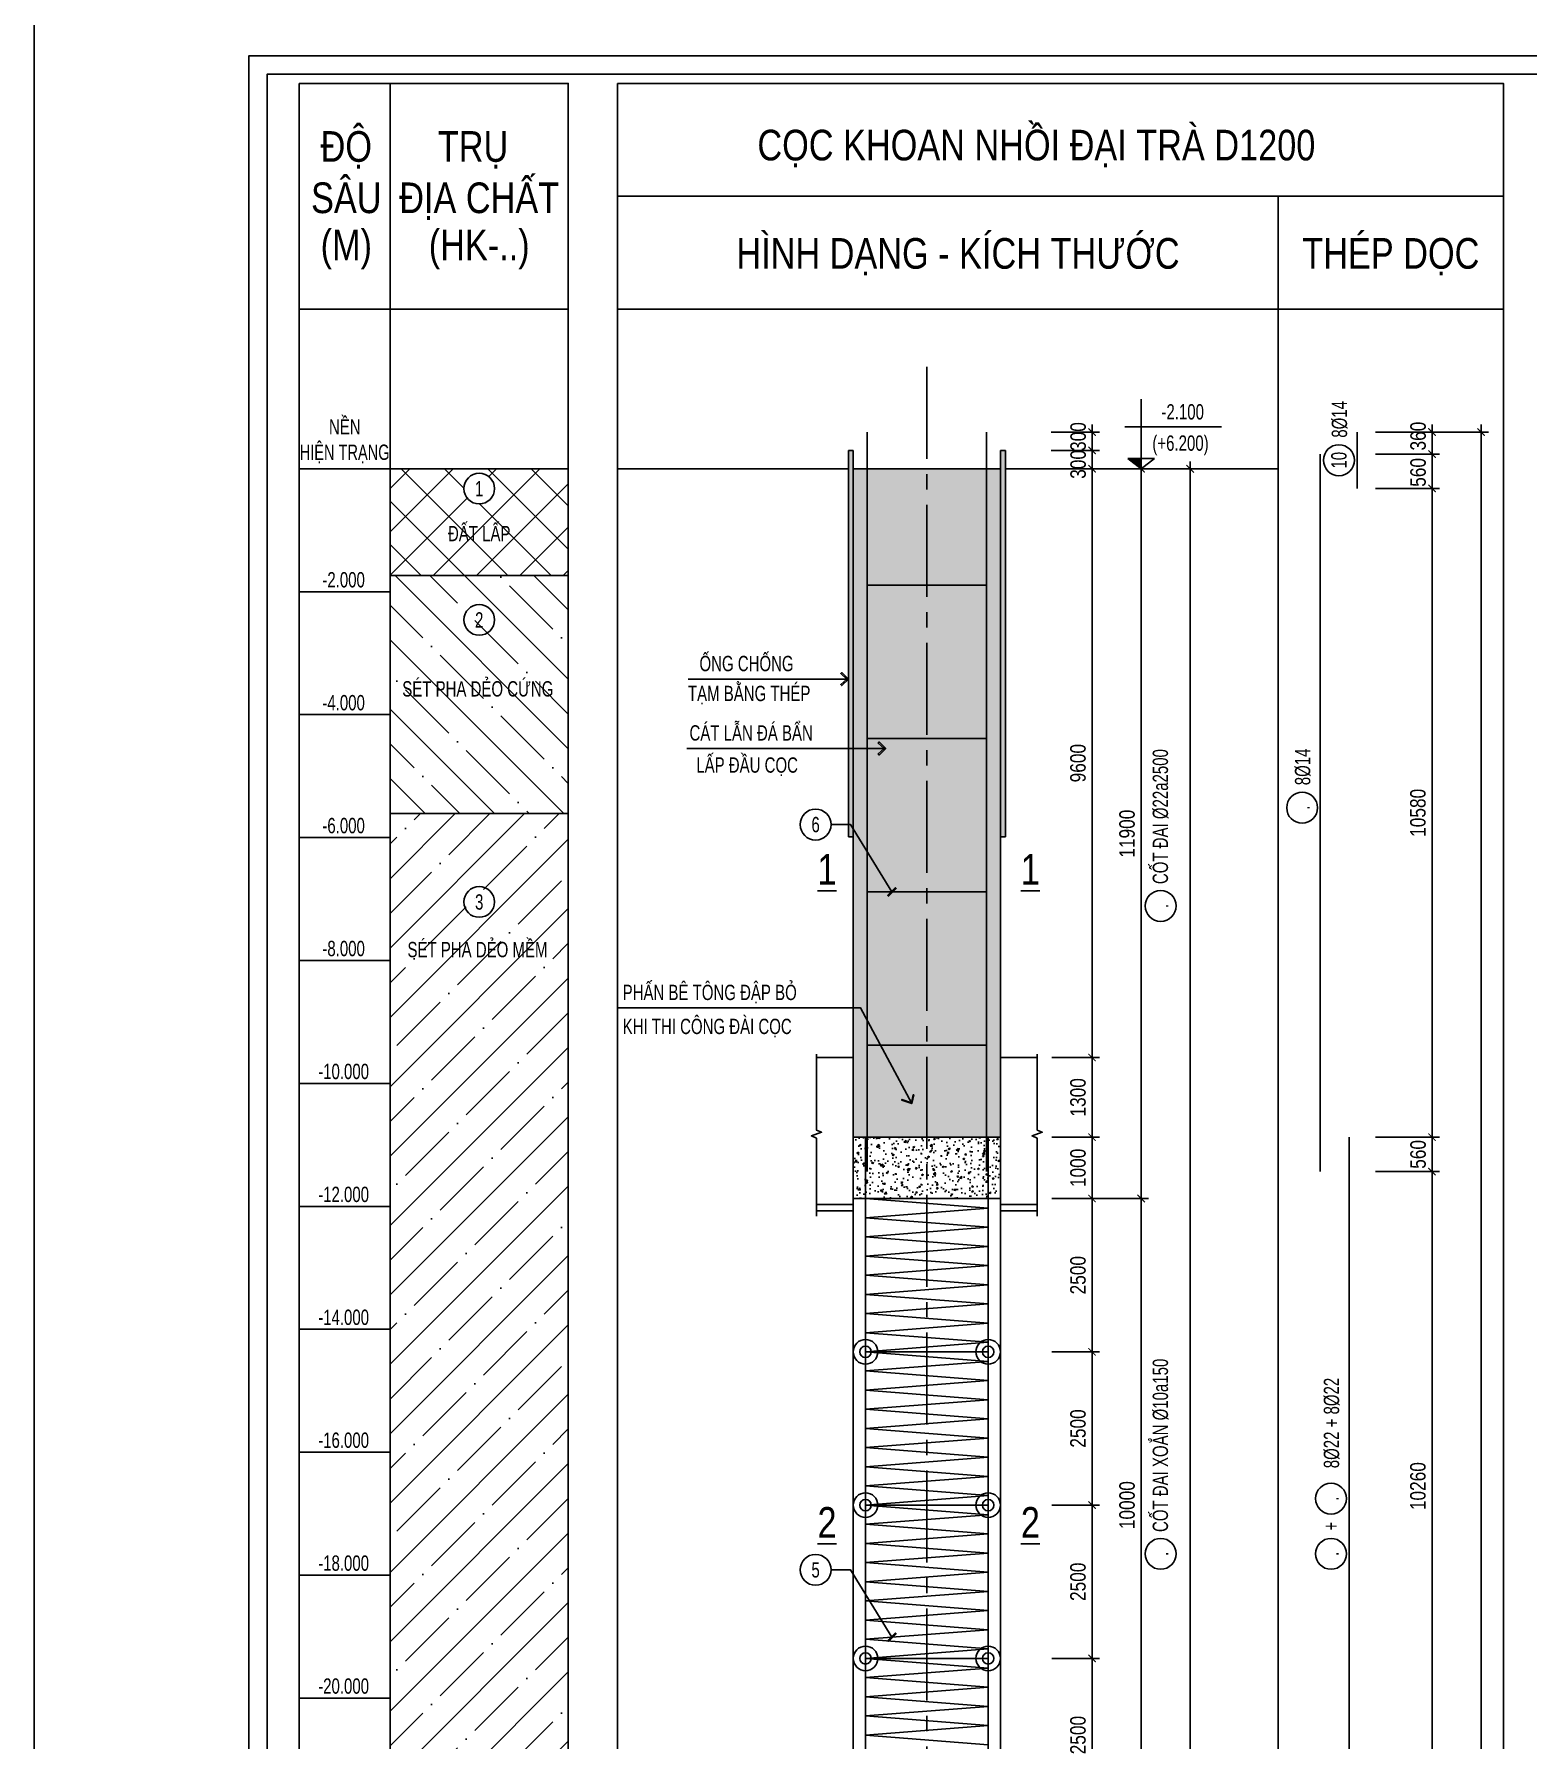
# Model space of a CAD drawing. Extents: x 171424 to 249266, y 74893 to 149166.
# Drawn here: x 216448 to 222537, y 110602 to 117556 of the extents above; entities that cross this region are included whole.
import ezdxf
from ezdxf.enums import TextEntityAlignment as Align

# ---------------------------------------------------------------- set-up
doc = ezdxf.new("R2010")
doc.units = 0
doc.header["$LTSCALE"] = 500
doc.header["$MEASUREMENT"] = 0
doc.header["$PDMODE"] = 3
doc.linetypes.add('CENTER2', pattern=[1.125, 0.75, -0.125, 0.125, -0.125])
doc.layers.get('0').update_dxf_attribs({"linetype": 'CONTINUOUS'})
doc.layers.get('DEFPOINTS').update_dxf_attribs({"linetype": 'CONTINUOUS'})
for name, color, linetype in [('01.CDC.AXIS', 160, 'CENTER2'), ('02.CDC.DIM', 1, 'CONTINUOUS'), ('03.CDC.BORDER', 3, 'CONTINUOUS'), ('05.CDC.STEEL', 4, 'CONTINUOUS'), ('06.CDC.TEXT', 2, 'CONTINUOUS'), ('10.CDC.HATCH', 9, 'CONTINUOUS'), ('11.CDC.NOTE', 8, 'CONTINUOUS'), ('CDC-KHUNGTEN', 7, 'CONTINUOUS'), ('CDC.10.HATCH', 9, 'CONTINUOUS')]:
    doc.layers.add(name, color=color, linetype=linetype)
doc.styles.add('ARIAL', font='arial.ttf', dxfattribs={"width": 0.8})
doc.dimstyles.new('DIM100-25', dxfattribs={"dimtxt": 63, "dimasz": 30, "dimexe": 30, "dimexo": 0, "dimgap": 25, "dimtad": 1, "dimdec": 0, "dimlfac": 4, "dimzin": 0, "dimdsep": 46, "dimtxsty": 'ARIAL', "dimblk": 'ARCHTICK', "dimblk1": 'ARCHTICK', "dimblk2": 'D', "dimcen": 0, "dimdle": 30, "dimclrd": 1, "dimclre": 1, "dimclrt": 2, "dimadec": 0, "dimazin": 0, "dimtfac": 1, "dimtdec": 0, "dimtix": 1, "dimtofl": 0, "dimtmove": 2, "dimatfit": 3, "dimldrblk": 'ARCHTICK', "dimfxl": 1, "dimtolj": 1, "dimtzin": 0, "dimarcsym": 0})

# ---------------------------------------------------------------- blocks, each defined once
blk = doc.blocks.new('_ArchTick')
at = {"color": 0, "linetype": 'ByBlock', "const_width": 0.15}
blk.add_lwpolyline([(-0.5, -0.5), (0.5, 0.5)], dxfattribs=at)
blk = doc.blocks.new('*D620')
at = {"layer": '02.CDC.DIM', "color": 1, "lineweight": -2, "transparency": 16777216}
for p, q in [((221160.7, 115814.2), (221160.7, 104304.2)), ((220593.6, 115784.2), (221190.7, 115784.2)), ((220593.6, 104334.2), (221190.7, 104334.2))]:
    blk.add_line(p, q, dxfattribs=at)
at = {"layer": 'DEFPOINTS', "color": 0, "transparency": 16777216}
for p in [(220593.6, 115784.2), (220593.6, 104334.2), (221160.7, 104334.2)]:
    blk.add_point(p, dxfattribs=at)
at = {"layer": '02.CDC.DIM', "color": 1, "lineweight": -2, "transparency": 16777216, "xscale": 30, "yscale": 30, "zscale": 30}
for p, rotation in [((221160.7, 115784.2), 90), ((221160.7, 104334.2), 270)]:
    blk.add_blockref('_ArchTick', p, dxfattribs=dict(at, rotation=rotation))
at = {"layer": '02.CDC.DIM', "color": 2, "transparency": 16777216, "insert": (221103.6, 110059.2), "char_height": 63, "attachment_point": 5, "rotation": 90, "style": 'ARIAL'}
blk.add_mtext('\\A1;45800', dxfattribs=at)
blk = doc.blocks.new('D')
at = {"layer": '02.CDC.DIM'}
for p, q in [((-50, -50), (50, 50)), ((-86.75, 0), (86.75, 0))]:
    blk.add_line(p, q, dxfattribs=at)
blk = doc.blocks.new('*D621')
at = {"layer": '02.CDC.DIM', "color": 1, "lineweight": -2, "transparency": 16777216}
for p, q in [((220596.1, 112809.2), (220990.7, 112809.2)), ((220960.7, 112839.2), (220960.7, 110279.2)), ((220596.1, 110309.2), (220990.7, 110309.2))]:
    blk.add_line(p, q, dxfattribs=at)
at = {"layer": 'DEFPOINTS', "color": 0, "transparency": 16777216}
for p in [(220596.1, 112809.2), (220596.1, 110309.2), (220960.7, 110309.2)]:
    blk.add_point(p, dxfattribs=at)
at = {"layer": '02.CDC.DIM', "color": 1, "lineweight": -2, "transparency": 16777216, "xscale": 30, "yscale": 30, "zscale": 30}
for p, rotation in [((220960.7, 112809.2), 90), ((220960.7, 110309.2), 270)]:
    blk.add_blockref('_ArchTick', p, dxfattribs=dict(at, rotation=rotation))
at = {"layer": '02.CDC.DIM', "color": 2, "transparency": 16777216, "insert": (220903.6, 111559.2), "char_height": 63, "attachment_point": 5, "rotation": 90, "style": 'ARIAL'}
blk.add_mtext('\\A1;10000', dxfattribs=at)
blk = doc.blocks.new('*D622')
at = {"layer": '02.CDC.DIM', "color": 1, "lineweight": -2, "transparency": 16777216}
for p, q in [((220760.7, 115814.2), (220760.7, 113354.2)), ((220596.1, 115784.2), (220790.7, 115784.2)), ((220596.1, 113384.2), (220790.7, 113384.2))]:
    blk.add_line(p, q, dxfattribs=at)
at = {"layer": 'DEFPOINTS', "color": 0, "transparency": 16777216}
for p in [(220596.1, 115784.2), (220596.1, 113384.2), (220760.7, 113384.2)]:
    blk.add_point(p, dxfattribs=at)
at = {"layer": '02.CDC.DIM', "color": 1, "lineweight": -2, "transparency": 16777216, "xscale": 30, "yscale": 30, "zscale": 30}
for p, rotation in [((220760.7, 115784.2), 90), ((220760.7, 113384.2), 270)]:
    blk.add_blockref('_ArchTick', p, dxfattribs=dict(at, rotation=rotation))
at = {"layer": '02.CDC.DIM', "color": 2, "transparency": 16777216, "insert": (220703.6, 114584.2), "char_height": 63, "attachment_point": 5, "rotation": 90, "style": 'ARIAL'}
blk.add_mtext('\\A1;9600', dxfattribs=at)
blk = doc.blocks.new('*D623')
at = {"layer": '02.CDC.DIM', "color": 1, "lineweight": -2, "transparency": 16777216}
for p, q in [((220760.7, 113089.2), (220760.7, 112779.2)), ((220596.1, 113059.2), (220790.7, 113059.2)), ((220596.1, 112809.2), (220790.7, 112809.2))]:
    blk.add_line(p, q, dxfattribs=at)
at = {"layer": 'DEFPOINTS', "color": 0, "transparency": 16777216}
for p in [(220596.1, 113059.2), (220596.1, 112809.2), (220760.7, 112809.2)]:
    blk.add_point(p, dxfattribs=at)
at = {"layer": '02.CDC.DIM', "color": 1, "lineweight": -2, "transparency": 16777216, "xscale": 30, "yscale": 30, "zscale": 30}
for p, rotation in [((220760.7, 113059.2), 90), ((220760.7, 112809.2), 270)]:
    blk.add_blockref('_ArchTick', p, dxfattribs=dict(at, rotation=rotation))
at = {"layer": '02.CDC.DIM', "color": 2, "transparency": 16777216, "insert": (220703.6, 112934.2), "char_height": 63, "attachment_point": 5, "rotation": 90, "style": 'ARIAL'}
blk.add_mtext('\\A1;1000', dxfattribs=at)
blk = doc.blocks.new('*D624')
at = {"layer": '02.CDC.DIM', "color": 1, "lineweight": -2, "transparency": 16777216}
for p, q in [((220596.1, 112184.2), (220790.7, 112184.2)), ((220760.7, 112214.2), (220760.7, 111529.2)), ((220596.1, 111559.2), (220790.7, 111559.2))]:
    blk.add_line(p, q, dxfattribs=at)
at = {"layer": 'DEFPOINTS', "color": 0, "transparency": 16777216}
for p in [(220596.1, 112184.2), (220596.1, 111559.2), (220760.7, 111559.2)]:
    blk.add_point(p, dxfattribs=at)
at = {"layer": '02.CDC.DIM', "color": 1, "lineweight": -2, "transparency": 16777216, "xscale": 30, "yscale": 30, "zscale": 30}
for p, rotation in [((220760.7, 112184.2), 90), ((220760.7, 111559.2), 270)]:
    blk.add_blockref('_ArchTick', p, dxfattribs=dict(at, rotation=rotation))
at = {"layer": '02.CDC.DIM', "color": 2, "transparency": 16777216, "insert": (220703.6, 111871.7), "char_height": 63, "attachment_point": 5, "rotation": 90, "style": 'ARIAL'}
blk.add_mtext('\\A1;2500', dxfattribs=at)
blk = doc.blocks.new('*D625')
at = {"layer": '02.CDC.DIM', "color": 1, "lineweight": -2, "transparency": 16777216}
for p, q in [((220596.1, 111559.2), (220790.7, 111559.2)), ((220760.7, 111589.2), (220760.7, 110904.2)), ((220596.1, 110934.2), (220790.7, 110934.2))]:
    blk.add_line(p, q, dxfattribs=at)
at = {"layer": 'DEFPOINTS', "color": 0, "transparency": 16777216}
for p in [(220596.1, 111559.2), (220596.1, 110934.2), (220760.7, 110934.2)]:
    blk.add_point(p, dxfattribs=at)
at = {"layer": '02.CDC.DIM', "color": 1, "lineweight": -2, "transparency": 16777216, "xscale": 30, "yscale": 30, "zscale": 30}
for p, rotation in [((220760.7, 111559.2), 90), ((220760.7, 110934.2), 270)]:
    blk.add_blockref('_ArchTick', p, dxfattribs=dict(at, rotation=rotation))
at = {"layer": '02.CDC.DIM', "color": 2, "transparency": 16777216, "insert": (220703.6, 111246.7), "char_height": 63, "attachment_point": 5, "rotation": 90, "style": 'ARIAL'}
blk.add_mtext('\\A1;2500', dxfattribs=at)
blk = doc.blocks.new('*D626')
at = {"layer": '02.CDC.DIM', "color": 1, "lineweight": -2, "transparency": 16777216}
for p, q in [((220596.1, 110934.2), (220790.7, 110934.2)), ((220760.7, 110964.2), (220760.7, 110279.2)), ((220596.1, 110309.2), (220790.7, 110309.2))]:
    blk.add_line(p, q, dxfattribs=at)
at = {"layer": 'DEFPOINTS', "color": 0, "transparency": 16777216}
for p in [(220596.1, 110934.2), (220596.1, 110309.2), (220760.7, 110309.2)]:
    blk.add_point(p, dxfattribs=at)
at = {"layer": '02.CDC.DIM', "color": 1, "lineweight": -2, "transparency": 16777216, "xscale": 30, "yscale": 30, "zscale": 30}
for p, rotation in [((220760.7, 110934.2), 90), ((220760.7, 110309.2), 270)]:
    blk.add_blockref('_ArchTick', p, dxfattribs=dict(at, rotation=rotation))
at = {"layer": '02.CDC.DIM', "color": 2, "transparency": 16777216, "insert": (220703.6, 110621.7), "char_height": 63, "attachment_point": 5, "rotation": 90, "style": 'ARIAL'}
blk.add_mtext('\\A1;2500', dxfattribs=at)
blk = doc.blocks.new('*D636')
at = {"layer": '02.CDC.DIM', "color": 1, "lineweight": -2, "transparency": 16777216}
for p, q in [((220960.7, 112779.2), (220960.7, 115814.2)), ((220593.6, 115784.2), (220990.7, 115784.2)), ((220596.1, 112809.2), (220990.7, 112809.2))]:
    blk.add_line(p, q, dxfattribs=at)
at = {"layer": 'DEFPOINTS', "color": 0, "transparency": 16777216}
for p in [(220593.6, 115784.2), (220960.7, 115784.2), (220596.1, 112809.2)]:
    blk.add_point(p, dxfattribs=at)
at = {"layer": '02.CDC.DIM', "color": 1, "lineweight": -2, "transparency": 16777216, "xscale": 30, "yscale": 30, "zscale": 30}
for p, rotation in [((220960.7, 115784.2), 90), ((220960.7, 112809.2), 270)]:
    blk.add_blockref('_ArchTick', p, dxfattribs=dict(at, rotation=rotation))
at = {"layer": '02.CDC.DIM', "color": 2, "transparency": 16777216, "insert": (220903.6, 114296.7), "char_height": 63, "attachment_point": 5, "rotation": 90, "style": 'ARIAL'}
blk.add_mtext('\\A1;11900', dxfattribs=at)
blk = doc.blocks.new('*D638')
at = {"layer": '02.CDC.DIM', "color": 1, "lineweight": -2, "transparency": 16777216}
for p, q in [((220593.6, 115859.2), (220790.7, 115859.2)), ((220760.7, 115754.2), (220760.7, 115889.2)), ((220593.6, 115784.2), (220790.7, 115784.2))]:
    blk.add_line(p, q, dxfattribs=at)
at = {"layer": 'DEFPOINTS', "color": 0, "transparency": 16777216}
for p in [(220593.6, 115859.2), (220760.7, 115859.2), (220593.6, 115784.2)]:
    blk.add_point(p, dxfattribs=at)
at = {"layer": '02.CDC.DIM', "color": 1, "lineweight": -2, "transparency": 16777216, "xscale": 30, "yscale": 30, "zscale": 30}
for p, rotation in [((220760.7, 115859.2), 90), ((220760.7, 115784.2), 270)]:
    blk.add_blockref('_ArchTick', p, dxfattribs=dict(at, rotation=rotation))
at = {"layer": '02.CDC.DIM', "color": 2, "transparency": 16777216, "insert": (220704.2, 115802.2), "char_height": 63, "attachment_point": 5, "rotation": 90, "style": 'ARIAL'}
blk.add_mtext('\\A1;300', dxfattribs=at)
blk = doc.blocks.new('*D639')
at = {"layer": '02.CDC.DIM', "color": 1, "lineweight": -2, "transparency": 16777216}
for p, q in [((220593.6, 115934.2), (220790.7, 115934.2)), ((220760.7, 115829.2), (220760.7, 115964.2)), ((220593.6, 115859.2), (220790.7, 115859.2))]:
    blk.add_line(p, q, dxfattribs=at)
at = {"layer": 'DEFPOINTS', "color": 0, "transparency": 16777216}
for p in [(220593.6, 115934.2), (220760.7, 115934.2), (220593.6, 115859.2)]:
    blk.add_point(p, dxfattribs=at)
at = {"layer": '02.CDC.DIM', "color": 1, "lineweight": -2, "transparency": 16777216, "xscale": 30, "yscale": 30, "zscale": 30}
for p, rotation in [((220760.7, 115934.2), 90), ((220760.7, 115859.2), 270)]:
    blk.add_blockref('_ArchTick', p, dxfattribs=dict(at, rotation=rotation))
at = {"layer": '02.CDC.DIM', "color": 2, "transparency": 16777216, "insert": (220704.2, 115915.7), "char_height": 63, "attachment_point": 5, "rotation": 90, "style": 'ARIAL'}
blk.add_mtext('\\A1;300', dxfattribs=at)
blk = doc.blocks.new('*D640')
at = {"layer": '02.CDC.DIM', "color": 1, "lineweight": -2, "transparency": 16777216}
for p, q in [((221916.7, 115934.2), (222376.4, 115934.2)), ((222346.4, 115964.2), (222346.4, 104329.2)), ((221916.7, 104359.2), (222376.4, 104359.2))]:
    blk.add_line(p, q, dxfattribs=at)
at = {"layer": 'DEFPOINTS', "color": 0, "transparency": 16777216}
for p in [(221916.7, 115934.2), (221916.7, 104359.2), (222346.4, 104359.2)]:
    blk.add_point(p, dxfattribs=at)
at = {"layer": '02.CDC.DIM', "color": 1, "lineweight": -2, "transparency": 16777216, "xscale": 30, "yscale": 30, "zscale": 30}
for p, rotation in [((222346.4, 115934.2), 90), ((222346.4, 104359.2), 270)]:
    blk.add_blockref('_ArchTick', p, dxfattribs=dict(at, rotation=rotation))
at = {"layer": '02.CDC.DIM', "color": 2, "transparency": 16777216, "insert": (222289.2, 110146.7), "char_height": 63, "attachment_point": 5, "rotation": 90, "style": 'ARIAL'}
blk.add_mtext('\\A1;46300', dxfattribs=at)
blk = doc.blocks.new('*D643')
at = {"layer": '02.CDC.DIM', "color": 1, "lineweight": -2, "transparency": 16777216}
for p, q in [((222146.4, 110324.2), (222146.4, 112949.2)), ((221916.7, 112919.2), (222176.4, 112919.2)), ((221916.7, 110354.2), (222176.4, 110354.2))]:
    blk.add_line(p, q, dxfattribs=at)
at = {"layer": 'DEFPOINTS', "color": 0, "transparency": 16777216}
for p in [(221916.7, 112919.2), (222146.4, 112919.2), (221916.7, 110354.2)]:
    blk.add_point(p, dxfattribs=at)
at = {"layer": '02.CDC.DIM', "color": 1, "lineweight": -2, "transparency": 16777216, "xscale": 30, "yscale": 30, "zscale": 30}
for p, rotation in [((222146.4, 112919.2), 90), ((222146.4, 110354.2), 270)]:
    blk.add_blockref('_ArchTick', p, dxfattribs=dict(at, rotation=rotation))
at = {"layer": '02.CDC.DIM', "color": 2, "transparency": 16777216, "insert": (222089.2, 111636.7), "char_height": 63, "attachment_point": 5, "rotation": 90, "style": 'ARIAL'}
blk.add_mtext('\\A1;10260', dxfattribs=at)
blk = doc.blocks.new('*D644')
at = {"layer": '02.CDC.DIM', "color": 1, "lineweight": -2, "transparency": 16777216}
for p, q in [((222146.4, 112889.2), (222146.4, 113089.2)), ((221916.7, 113059.2), (222176.4, 113059.2)), ((221916.7, 112919.2), (222176.4, 112919.2))]:
    blk.add_line(p, q, dxfattribs=at)
at = {"layer": 'DEFPOINTS', "color": 0, "transparency": 16777216}
for p in [(221916.7, 113059.2), (222146.4, 113059.2), (221916.7, 112919.2)]:
    blk.add_point(p, dxfattribs=at)
at = {"layer": '02.CDC.DIM', "color": 1, "lineweight": -2, "transparency": 16777216, "xscale": 30, "yscale": 30, "zscale": 30}
for p, rotation in [((222146.4, 113059.2), 90), ((222146.4, 112919.2), 270)]:
    blk.add_blockref('_ArchTick', p, dxfattribs=dict(at, rotation=rotation))
at = {"layer": '02.CDC.DIM', "color": 2, "transparency": 16777216, "insert": (222089.9, 112989.2), "char_height": 63, "attachment_point": 5, "rotation": 90, "style": 'ARIAL'}
blk.add_mtext('\\A1;560', dxfattribs=at)
blk = doc.blocks.new('*D645')
at = {"layer": '02.CDC.DIM', "color": 1, "lineweight": -2, "transparency": 16777216}
for p, q in [((222146.4, 113029.2), (222146.4, 115734.2)), ((221916.7, 115704.2), (222176.4, 115704.2)), ((221916.7, 113059.2), (222176.4, 113059.2))]:
    blk.add_line(p, q, dxfattribs=at)
at = {"layer": 'DEFPOINTS', "color": 0, "transparency": 16777216}
for p in [(221916.7, 115704.2), (222146.4, 115704.2), (221916.7, 113059.2)]:
    blk.add_point(p, dxfattribs=at)
at = {"layer": '02.CDC.DIM', "color": 1, "lineweight": -2, "transparency": 16777216, "xscale": 30, "yscale": 30, "zscale": 30}
for p, rotation in [((222146.4, 115704.2), 90), ((222146.4, 113059.2), 270)]:
    blk.add_blockref('_ArchTick', p, dxfattribs=dict(at, rotation=rotation))
at = {"layer": '02.CDC.DIM', "color": 2, "transparency": 16777216, "insert": (222089.2, 114381.7), "char_height": 63, "attachment_point": 5, "rotation": 90, "style": 'ARIAL'}
blk.add_mtext('\\A1;10580', dxfattribs=at)
blk = doc.blocks.new('*D647')
at = {"layer": '02.CDC.DIM', "color": 1, "lineweight": -2, "transparency": 16777216}
for p, q in [((222146.4, 115674.2), (222146.4, 115874.2)), ((221916.7, 115844.2), (222176.4, 115844.2)), ((221916.7, 115704.2), (222176.4, 115704.2))]:
    blk.add_line(p, q, dxfattribs=at)
at = {"layer": 'DEFPOINTS', "color": 0, "transparency": 16777216}
for p in [(221916.7, 115844.2), (222146.4, 115844.2), (221916.7, 115704.2)]:
    blk.add_point(p, dxfattribs=at)
at = {"layer": '02.CDC.DIM', "color": 1, "lineweight": -2, "transparency": 16777216, "xscale": 30, "yscale": 30, "zscale": 30}
for p, rotation in [((222146.4, 115844.2), 90), ((222146.4, 115704.2), 270)]:
    blk.add_blockref('_ArchTick', p, dxfattribs=dict(at, rotation=rotation))
at = {"layer": '02.CDC.DIM', "color": 2, "transparency": 16777216, "insert": (222089.9, 115769.6), "char_height": 63, "attachment_point": 5, "rotation": 90, "style": 'ARIAL'}
blk.add_mtext('\\A1;560', dxfattribs=at)
blk = doc.blocks.new('*D652')
at = {"layer": '02.CDC.DIM', "color": 1, "lineweight": -2, "transparency": 16777216}
for p, q in [((220596.1, 113384.2), (220790.7, 113384.2)), ((220760.7, 113414.2), (220760.7, 113029.2)), ((220596.1, 113059.2), (220790.7, 113059.2))]:
    blk.add_line(p, q, dxfattribs=at)
at = {"layer": 'DEFPOINTS', "color": 0, "transparency": 16777216}
for p in [(220596.1, 113384.2), (220596.1, 113059.2), (220760.7, 113059.2)]:
    blk.add_point(p, dxfattribs=at)
at = {"layer": '02.CDC.DIM', "color": 1, "lineweight": -2, "transparency": 16777216, "xscale": 30, "yscale": 30, "zscale": 30}
for p, rotation in [((220760.7, 113384.2), 90), ((220760.7, 113059.2), 270)]:
    blk.add_blockref('_ArchTick', p, dxfattribs=dict(at, rotation=rotation))
at = {"layer": '02.CDC.DIM', "color": 2, "transparency": 16777216, "insert": (220703.6, 113221.7), "char_height": 63, "attachment_point": 5, "rotation": 90, "style": 'ARIAL'}
blk.add_mtext('\\A1;1300', dxfattribs=at)
blk = doc.blocks.new('*D653')
at = {"layer": '02.CDC.DIM', "color": 1, "lineweight": -2, "transparency": 16777216}
for p, q in [((220596.1, 112809.2), (220790.7, 112809.2)), ((220760.7, 112839.2), (220760.7, 112154.2)), ((220596.1, 112184.2), (220790.7, 112184.2))]:
    blk.add_line(p, q, dxfattribs=at)
at = {"layer": 'DEFPOINTS', "color": 0, "transparency": 16777216}
for p in [(220596.1, 112809.2), (220596.1, 112184.2), (220760.7, 112184.2)]:
    blk.add_point(p, dxfattribs=at)
at = {"layer": '02.CDC.DIM', "color": 1, "lineweight": -2, "transparency": 16777216, "xscale": 30, "yscale": 30, "zscale": 30}
for p, rotation in [((220760.7, 112809.2), 90), ((220760.7, 112184.2), 270)]:
    blk.add_blockref('_ArchTick', p, dxfattribs=dict(at, rotation=rotation))
at = {"layer": '02.CDC.DIM', "color": 2, "transparency": 16777216, "insert": (220703.6, 112496.7), "char_height": 63, "attachment_point": 5, "rotation": 90, "style": 'ARIAL'}
blk.add_mtext('\\A1;2500', dxfattribs=at)
blk = doc.blocks.new('*D684')
at = {"layer": '02.CDC.DIM', "color": 1, "lineweight": -2, "transparency": 16777216}
for p, q in [((221916.7, 115934.2), (222176.4, 115934.2)), ((222146.4, 115814.2), (222146.4, 115964.2)), ((221916.7, 115844.2), (222176.4, 115844.2))]:
    blk.add_line(p, q, dxfattribs=at)
at = {"layer": 'DEFPOINTS', "color": 0, "transparency": 16777216}
for p in [(221916.7, 115934.2), (222146.4, 115934.2), (221916.7, 115844.2)]:
    blk.add_point(p, dxfattribs=at)
at = {"layer": '02.CDC.DIM', "color": 1, "lineweight": -2, "transparency": 16777216, "xscale": 30, "yscale": 30, "zscale": 30}
for p, rotation in [((222146.4, 115934.2), 90), ((222146.4, 115844.2), 270)]:
    blk.add_blockref('_ArchTick', p, dxfattribs=dict(at, rotation=rotation))
at = {"layer": '02.CDC.DIM', "color": 2, "transparency": 16777216, "insert": (222089.9, 115917.5), "char_height": 63, "attachment_point": 5, "rotation": 90, "style": 'ARIAL'}
blk.add_mtext('\\A1;360', dxfattribs=at)
blk = doc.blocks.new('KHUNG A1')
at = {"layer": 'CDC-KHUNGTEN'}
blk.add_lwpolyline([(10366.22, 712.17), (10366.22, 1278.17), (9655.22, 1278.17), (9655.22, 712.17)], close=True, dxfattribs=at)
at = {"layer": 'CDC.10.HATCH', "color": 8}
blk.add_lwpolyline([(9652.22, 709.17), (10447.22, 709.17), (10447.22, 1281.17), (9652.22, 1281.17)], close=True, dxfattribs=at)
at = {"layer": 'DEFPOINTS', "color": 1}
blk.add_lwpolyline([(9617.22, 698.17), (9617.22, 1292.17), (10458.22, 1292.17), (10458.22, 698.17), (9617.22, 698.17)], close=True, dxfattribs=at)

msp = doc.modelspace()

# ---------------------------------------------------------------- hatches: boundary and pattern name
at = {"layer": '10.CDC.HATCH'}
for points in [[(219787.32, 115859.24), (219767.32, 115859.24), (219767.32, 115839.24), (219767.32, 115834.24), (219767.32, 115584.24), (219767.32, 114284.31), (219787.32, 114284.31)], [(220407.32, 115859.24), (220387.32, 115859.24), (220387.32, 115839.24), (220387.32, 115834.24), (220387.32, 115584.24), (220387.32, 114284.31), (220407.32, 114284.31)]]:
    msp.add_hatch(color=256, dxfattribs=at).paths.add_polyline_path(points)
h = msp.add_hatch(dxfattribs=at)
h.set_pattern_fill('ANSI37', color=256, scale=1000, style=0)
h.set_pattern_definition([(45, (135230.39, -22296.01), (-88.38835, 88.38835), []), (135, (135230.39, -22296.01), (-88.38835, -88.38835), [])])
h.paths.add_polyline_path([(218625.95, 115784.24), (217899.49, 115784.24), (217899.49, 115348.9), (218625.95, 115348.9)])
h.paths.add_polyline_path([(218200.22, 115703.58, -1), (218325.22, 115703.58, -1)], flags=16)
h.paths.add_polyline_path([(218242.26, 115656.71), (218283.19, 115656.71), (218283.19, 115750.46), (218242.26, 115750.46)], flags=8)
h.paths.add_polyline_path([(218112.3, 115465.78), (218396.38, 115465.78), (218396.38, 115604.17), (218112.3, 115604.17)], flags=24)
h = msp.add_hatch(dxfattribs=at)
h.set_pattern_fill('AR-SAND', color=256, scale=30, style=0)
h.set_pattern_definition([(37.5, (88748.236, 53262.434), (-1.8898, 57.804713), [0, -45.6, 0, -51, 0, -48.75]), (7.5, (88748.236, 53262.43), (53.0933, 84.66438), [0, -24.6, 0, -41.1, 0, -15.75]), (327.5, (88711.336, 53262.434), (93.424256, 0.169772), [0, -15, 0, -54, 0, -70.5]), (317.5, (88711.336, 53262.43), (90.1838, 26.330267), [0, -7.5, 0, -35.4, 0, -40.5])])
h.paths.add_polyline_path([(220387.32, 115784.24), (219787.32, 115784.24), (219787.32, 113059.24), (220387.32, 113059.24)])
h = msp.add_hatch(dxfattribs=at)
h.set_pattern_fill('ANSI35', color=256, scale=800, angle=90, style=0)
h.set_pattern_definition([(135, (135230.4, -22296.01), (-141.42136, -141.42136), []), (135, (135230.4, -22154.59), (-141.42136, -141.42136), [250, -50, 0, -50])])
h.paths.add_polyline_path([(217899.49, 115348.9), (217899.49, 114378.5), (218625.95, 114378.5), (218625.95, 115348.9)])
h.paths.add_polyline_path([(218230.04, 115121.3), (218295.41, 115121.3), (218295.41, 115215.44), (218230.04, 115215.44)], flags=24)
h.paths.add_polyline_path([(217929.19, 114835), (218584.8, 114835), (218584.8, 114954.01), (217929.19, 114954.01)], flags=24)
h = msp.add_hatch(dxfattribs=at)
h.set_pattern_fill('ANSI35', color=256, scale=800, style=0)
h.set_pattern_definition([(45, (135230.4, -22296.01), (-141.42136, 141.42136), []), (45, (135371.82, -22296.01), (-141.42136, 141.42136), [250, -50, 0, -50])])
h.paths.add_polyline_path([(217899.49, 110271.74), (218625.95, 110271.74), (218625.95, 114378.5), (217899.49, 114378.5)])
h.paths.add_polyline_path([(218229.76, 113969.92), (218295.69, 113969.92), (218295.69, 114065.72), (218229.76, 114065.72)], flags=24)
h.paths.add_polyline_path([(217950.53, 113771.93), (218560.71, 113771.93), (218560.71, 113890.94), (217950.53, 113890.94)], flags=24)
h = msp.add_hatch(dxfattribs=at)
h.set_pattern_fill('AR-CONC', color=256, scale=10, style=0)
h.set_pattern_definition([(50, (110304.39, 53262.434), (71.726018, -6.275213), [7.5, -82.5]), (355, (110304.39, 53262.43), (-13.875133, 75.219213), [6, -66]), (100.4514, (110310.37, 53261.91), (57.85094, 68.943954), [6.37402, -70.11421]), (46.1842, (110304.39, 53282.43), (106.724105, -16.5519), [11.25, -123.75]), (96.6356, (110313.29, 53281.05), (93.46627, 97.41179), [9.56103, -105.1713]), (351.1842, (110304.39, 53282.43), (93.46619, 97.41186), [9, -99]), (21, (110314.39, 53277.434), (59.690705, -40.26189), [7.5, -82.5]), (326, (110314.39, 53277.43), (24.331533, 72.515005), [6, -66]), (71.4514, (110319.366, 53274.08), (84.022263, 32.25305), [6.37402, -70.11421]), (37.5, (110304.392, 53262.434), (1.2159855, 33.2893854), [0, -65.2, 0, -67, 0, -66.25]), (7.5, (110304.392, 53262.434), (26.306954, 39.441171), [0, -38.2, 0, -63.7, 0, -25.25]), (327.5, (110282.092, 53262.434), (53.3822436, -2.255487), [0, -25, 0, -78, 0, -103.5]), (317.5, (110272.09, 53262.434), (58.318617, 10.010498), [0, -32.5, 0, -51.8, 0, -73.5])])
h.paths.add_polyline_path([(219837.32, 113059.24), (219787.32, 113059.24), (219787.32, 112809.24), (219837.32, 112809.24)])
h.paths.add_polyline_path([(220087.32, 113059.24), (219837.32, 113059.24), (219837.32, 112809.24), (220087.32, 112809.24)])
h.paths.add_polyline_path([(220087.32, 113059.24), (220087.32, 112809.24), (220337.32, 112809.24), (220337.32, 113059.24)])
h.paths.add_polyline_path([(220387.32, 113059.24), (220337.32, 113059.24), (220337.32, 112809.24), (220387.32, 112809.24)])

# ---------------------------------------------------------------- linework, layer by layer
at = {"layer": '01.CDC.AXIS'}
msp.add_line((220087.32, 116199.9), (220087.32, 104319.24), dxfattribs=at)
at = {"layer": '03.CDC.BORDER'}
for p, q in [((217899.49, 117355.41), (217899.49, 103255.83)), ((218825.95, 116895.41), (222437.2, 116895.41)), ((221518.69, 116895.41), (221518.69, 103255.83)), ((222437.2, 116895.41), (222437.2, 103255.83)), ((217528.44, 116435.41), (218625.95, 116435.41)), ((218825.95, 116435.41), (222437.2, 116435.41)), ((219767.32, 114284.31), (219767.32, 115859.24)), ((219767.32, 115859.24), (219787.32, 115859.24)), ((219787.32, 115859.24), (219787.32, 114284.31)), ((220407.32, 115859.24), (220387.32, 115859.24)), ((220387.32, 114284.31), (220387.32, 115859.24)), ((220407.32, 114284.31), (220407.32, 115859.24)), ((218625.95, 115784.24), (217528.44, 115784.24)), ((219767.32, 115784.24), (218825.95, 115784.24)), ((221518.69, 115784.24), (220407.32, 115784.24)), ((218625.95, 115348.9), (217899.49, 115348.9)), ((217528.44, 115283.11), (217899.49, 115283.11)), ((217528.44, 114781.97), (217899.49, 114781.97)), ((218625.95, 114378.5), (217899.49, 114378.5)), ((217528.44, 114280.83), (217899.49, 114280.83)), ((219767.32, 114284.31), (219787.32, 114284.31)), ((219787.32, 112809.24), (219787.32, 114284.31)), ((220387.32, 112809.24), (220387.32, 114284.31)), ((220407.32, 114284.31), (220387.32, 114284.31)), ((217528.44, 113779.7), (217899.49, 113779.7)), ((219787.32, 113384.24), (219637.32, 113384.24)), ((220537.32, 113384.24), (220387.32, 113384.24)), ((217528.44, 113278.56), (217899.49, 113278.56)), ((220387.32, 113059.24), (219787.32, 113059.24)), ((220387.32, 112809.24), (219787.32, 112809.24)), ((219787.32, 112184.24), (219787.32, 112809.24)), ((220387.32, 112184.24), (220387.32, 112809.24)), ((217528.44, 112777.42), (217899.49, 112777.42)), ((219787.32, 112784.24), (219637.32, 112784.24)), ((219787.32, 112759.24), (219637.32, 112759.24)), ((220537.32, 112784.24), (220387.32, 112784.24)), ((220537.32, 112759.24), (220387.32, 112759.24)), ((217528.44, 112276.29), (217899.49, 112276.29)), ((219787.32, 111559.24), (219787.32, 112184.24)), ((220387.32, 111559.24), (220387.32, 112184.24)), ((217528.44, 111775.15), (217899.49, 111775.15)), ((219787.32, 110934.24), (219787.32, 111559.24)), ((220387.32, 110934.24), (220387.32, 111559.24)), ((217528.44, 111274.02), (217899.49, 111274.02)), ((219787.32, 110309.24), (219787.32, 110934.24)), ((220387.32, 110309.24), (220387.32, 110934.24)), ((217528.44, 110772.88), (217899.49, 110772.88))]:
    msp.add_line(p, q, dxfattribs=at)
for points in [[(217528.44, 117355.41), (218625.95, 117355.41), (218625.95, 103255.83), (217528.44, 103255.83)], [(218825.95, 117355.41), (222437.2, 117355.41), (222437.2, 103255.83), (218825.95, 103255.83)]]:
    msp.add_lwpolyline(points, close=True, dxfattribs=at)
for centre, radius in [((219837.32, 112184.24), 50), ((219837.32, 112184.24), 23.06), ((220337.32, 112184.24), 50), ((220337.32, 112184.24), 23.06), ((219837.32, 111559.24), 50), ((219837.32, 111559.24), 23.06), ((220337.32, 111559.24), 50), ((220337.32, 111559.24), 23.06), ((219837.32, 110934.24), 50), ((219837.32, 110934.24), 23.06), ((220337.32, 110934.24), 50), ((220337.32, 110934.24), 23.06)]:
    msp.add_circle(centre, radius, dxfattribs=at)
at = {"layer": '05.CDC.STEEL'}
for p, q in [((219844.57, 112919.24), (219844.57, 115934.24)), ((220330.08, 112919.24), (220330.08, 115934.24)), ((221690.93, 112919.24), (221690.93, 115844.24)), ((220330.08, 115309.24), (219844.57, 115309.24)), ((220330.08, 114684.24), (219844.57, 114684.24)), ((220330.08, 114059.24), (219844.57, 114059.24)), ((220330.08, 113434.24), (219844.57, 113434.24)), ((219837.32, 112809.24), (219837.32, 113059.24)), ((220337.32, 112809.24), (220337.32, 113059.24)), ((221808.59, 110134.24), (221808.59, 113059.24)), ((219837.32, 112184.24), (219837.32, 112809.24)), ((219837.32, 112809.24), (220337.32, 112809.24)), ((220337.32, 112184.24), (220337.32, 112809.24)), ((220337.32, 112770.18), (219837.32, 112731.12)), ((220337.32, 112692.06), (219837.32, 112652.99)), ((220337.32, 112613.93), (219837.32, 112574.87)), ((220337.32, 112535.81), (219837.32, 112496.74)), ((220337.32, 112457.68), (219837.32, 112418.62)), ((220337.32, 112379.56), (219837.32, 112340.49)), ((220337.32, 112301.43), (219837.32, 112262.37)), ((220337.32, 112223.31), (219837.32, 112184.24)), ((219837.32, 112184.24), (220337.32, 112184.24)), ((219837.32, 111559.24), (219837.32, 112184.24)), ((219837.32, 112184.24), (220337.32, 112184.24)), ((220337.32, 111559.24), (220337.32, 112184.24)), ((220337.32, 112145.18), (219837.32, 112106.12)), ((220337.32, 112067.06), (219837.32, 112027.99)), ((220337.32, 111988.93), (219837.32, 111949.87)), ((220337.32, 111910.81), (219837.32, 111871.74)), ((220337.32, 111832.68), (219837.32, 111793.62)), ((220337.32, 111754.56), (219837.32, 111715.49)), ((220337.32, 111676.43), (219837.32, 111637.37)), ((220337.32, 111598.31), (219837.32, 111559.24)), ((219837.32, 111559.24), (220337.32, 111559.24)), ((219837.32, 110934.24), (219837.32, 111559.24)), ((219837.32, 111559.24), (220337.32, 111559.24)), ((220337.32, 110934.24), (220337.32, 111559.24)), ((220337.32, 111520.18), (219837.32, 111481.12)), ((220337.32, 111442.06), (219837.32, 111402.99)), ((220337.32, 111363.93), (219837.32, 111324.87)), ((220337.32, 111285.81), (219837.32, 111246.74)), ((220337.32, 111207.68), (219837.32, 111168.62)), ((220337.32, 111129.56), (219837.32, 111090.49)), ((220337.32, 111051.43), (219837.32, 111012.37)), ((220337.32, 110973.31), (219837.32, 110934.24)), ((219837.32, 110934.24), (220337.32, 110934.24)), ((219837.32, 110309.24), (219837.32, 110934.24)), ((219837.32, 110934.24), (220337.32, 110934.24)), ((220337.32, 110309.24), (220337.32, 110934.24)), ((220337.32, 110895.18), (219837.32, 110856.12)), ((220337.32, 110817.06), (219837.32, 110777.99)), ((220337.32, 110738.93), (219837.32, 110699.87)), ((220337.32, 110660.81), (219837.32, 110621.74))]:
    msp.add_line(p, q, dxfattribs=at)
msp.add_lwpolyline([(221840.71, 115704.24), (221840.71, 115934.24)], dxfattribs=at)
at = {"layer": '10.CDC.HATCH'}
for p, q in [((219787.32, 115784.24), (220387.32, 115784.24)), ((219837.32, 112809.24), (220337.32, 112770.18)), ((219837.32, 112731.12), (220337.32, 112692.06)), ((219837.32, 112652.99), (220337.32, 112613.93)), ((219837.32, 112574.87), (220337.32, 112535.81)), ((219837.32, 112496.74), (220337.32, 112457.68)), ((219837.32, 112418.62), (220337.32, 112379.56)), ((219837.32, 112340.49), (220337.32, 112301.43)), ((219837.32, 112262.37), (220337.32, 112223.31)), ((219837.32, 112184.24), (220337.32, 112145.18)), ((219837.32, 112106.12), (220337.32, 112067.06)), ((219837.32, 112027.99), (220337.32, 111988.93)), ((219837.32, 111949.87), (220337.32, 111910.81)), ((219837.32, 111871.74), (220337.32, 111832.68)), ((219837.32, 111793.62), (220337.32, 111754.56)), ((219837.32, 111715.49), (220337.32, 111676.43)), ((219837.32, 111637.37), (220337.32, 111598.31)), ((219837.32, 111559.24), (220337.32, 111520.18)), ((219837.32, 111481.12), (220337.32, 111442.06)), ((219837.32, 111402.99), (220337.32, 111363.93)), ((219837.32, 111324.87), (220337.32, 111285.81)), ((219837.32, 111246.74), (220337.32, 111207.68)), ((219837.32, 111168.62), (220337.32, 111129.56)), ((219837.32, 111090.49), (220337.32, 111051.43)), ((219837.32, 111012.37), (220337.32, 110973.31)), ((219837.32, 110934.24), (220337.32, 110895.18)), ((219837.32, 110856.12), (220337.32, 110817.06)), ((219837.32, 110777.99), (220337.32, 110738.93)), ((219837.32, 110699.87), (220337.32, 110660.81)), ((219837.32, 110621.74), (220337.32, 110582.68))]:
    msp.add_line(p, q, dxfattribs=at)
at = {"layer": '11.CDC.NOTE'}
for p, q in [((220960.74, 115784.24), (220960.74, 116068.41)), ((220893.84, 115955.18), (221287.97, 115955.18)), ((220960.74, 115784.24), (220906.74, 115825.63)), ((220906.74, 115825.63), (221014.74, 115825.63)), ((220960.74, 115784.24), (221014.74, 115825.63)), ((220818.12, 115784.24), (221103.37, 115784.24))]:
    msp.add_line(p, q, dxfattribs=at)
for points in [[(219767.32, 114926.93), (219740.6, 114953.65), (219736.14, 114949.2), (219761.02, 114926.93), (219736.14, 114904.65), (219740.6, 114900.2), (219767.32, 114926.93), (219767.32, 114926.93), (219113.83, 114926.93)], [(219919.71, 114644.06), (219892.99, 114670.79), (219888.53, 114666.34), (219913.41, 114644.06), (219888.53, 114621.79), (219892.99, 114617.33), (219919.71, 114644.06), (219919.71, 114644.06), (219109.17, 114644.06)], [(219696.9, 114333.87), (219776.74, 114333.87), (219945.21, 114059.24)], [(220025.66, 113196.62), (219984.95, 113210.85), (219985.9, 113213.18), (220024.68, 113198.94), (220031.86, 113232.59), (220034.2, 113231.64), (220025.66, 113196.62), (219816.98, 113586.19), (218825.95, 113586.19)], [(219637.32, 113398.28), (219637.32, 113088.28), (219658.04, 113079.28), (219616.6, 113064.2), (219637.32, 113055.21), (219637.32, 112736.74)], [(220537.32, 113398.28), (220537.32, 113088.28), (220558.04, 113079.28), (220516.6, 113064.2), (220537.32, 113055.21), (220537.32, 112736.74)], [(219696.9, 111295.43), (219776.74, 111295.43), (219945.21, 111020.8)]]:
    msp.add_lwpolyline(points, dxfattribs=at)
at = {"layer": '11.CDC.NOTE', "const_width": 10}
for points in [[(219928.04, 114042.08), (219962.37, 114076.4)], [(219928.04, 111003.63), (219962.37, 111037.96)]]:
    msp.add_lwpolyline(points, dxfattribs=at)
at = {"layer": '11.CDC.NOTE'}
for centre, radius in [((221767, 115819.24), 63), ((218262.72, 115703.58), 62.5), ((218262.72, 115168.24), 62.5), ((219633.9, 114333.87), 63), ((221617.09, 114402.45), 63), ((218262.72, 114018.24), 62.5), ((221040.36, 114002.17), 63), ((221734.75, 111585.85), 63), ((221040.36, 111360.72), 63), ((221734.75, 111360.72), 63), ((219633.9, 111295.43), 63)]:
    msp.add_circle(centre, radius, dxfattribs=at)
msp.add_solid([(220906.74, 115825.63), (220960.74, 115784.24), (220960.74, 115825.63), (220960.74, 115784.24)], dxfattribs=at)

# ---------------------------------------------------------------- block references
at = {"xscale": 25, "yscale": 25, "zscale": 25}
msp.add_blockref('KHUNG A1', (-23982.15, 85438.58), dxfattribs=at)

# ---------------------------------------------------------------- texts
at = {"layer": '06.CDC.TEXT', "style": 'ARIAL', "width": 0.8}
for s, p in [('ĐỘ', (217720.92, 117035.86)), ('CỌC KHOAN NHỒI ĐẠI TRÀ D1200', (220533.74, 117041.53)), ('TRỤ ', (218257.11, 117035.86)), ('SÂU', (217720.92, 116826.64)), ('ĐỊA CHẤT', (218262.63, 116826.64)), ('(M)', (217720.92, 116634.78)), ('(HK-..)', (218262.63, 116634.78)), ('HÌNH DẠNG - KÍCH THƯỚC', (220214.32, 116599.96)), ('THÉP DỌC', (221978.64, 116599.96)), ('%%U1', (219680.46, 114088.81)), ('%%U1', (220509.31, 114088.81)), ('%%U2', (219680.46, 111426.39)), ('%%U2', (220509.31, 111426.39))]:
    msp.add_text(s, height=125, dxfattribs=at).set_placement(p, align=Align.CENTER)
at = {"layer": '06.CDC.TEXT', "style": 'ARIAL'}
for s, width, p in [('NỀN', 0.7, (217650.34, 115924.09)), ('HIỆN TRẠNG', 0.68, (217531.1, 115820.48)), ('(+6.200)', 0.7, (221006.59, 115857.83)), ('ĐẤT LẤP', 0.7, (218135.37, 115488.84)), ('ỐNG CHỐNG', 0.7, (219160.54, 114959.07)), ('SÉT PHA DẺO CỨNG', 0.7, (217949.03, 114855.9)), ('TẠM BẰNG THÉP', 0.7, (219113.53, 114837.18)), ('CÁT LẪN ĐÁ BẨN', 0.7, (219119.88, 114676.21)), ('LẤP ĐẦU CỌC', 0.7, (219147.54, 114545.29)), ('SÉT PHA DẺO MỀM', 0.7, (217970.37, 113792.83)), ('PHẤN BÊ TÔNG ĐẬP BỎ', 0.7, (218847.34, 113618.33)), ('KHI THI CÔNG ĐÀI CỌC', 0.7, (218847.34, 113479.71))]:
    msp.add_text(s, height=62.5, dxfattribs=dict(at, width=width)).set_placement(p)
at = {"layer": '06.CDC.TEXT', "style": 'ARIAL', "width": 0.7}
for s, p in [('-2.100', (221130.11, 116016.53)), ('-2.000', (217709.96, 115331.97)), ('-4.000', (217709.96, 114830.84)), ('-6.000', (217709.96, 114329.7)), ('-8.000', (217709.96, 113828.56)), ('-10.000', (217709.96, 113327.43)), ('-12.000', (217709.96, 112826.29)), ('-14.000', (217709.96, 112325.15)), ('-16.000', (217709.96, 111824.02)), ('-18.000', (217709.96, 111322.88)), ('-20.000', (217709.96, 110821.75))]:
    msp.add_text(s, height=62.5, dxfattribs=at).set_placement(p, align=Align.MIDDLE)
for s, p in [('8%%C14', (221768.71, 115985.8)), ('8%%C14', (221618.8, 114569.01)), ('8%%C22 + 8%%C22', (221736.46, 111894.01))]:
    msp.add_text(s, height=62.5, rotation=90, dxfattribs=at).set_placement(p, align=Align.MIDDLE)
for s, p in [('10', (221767, 115819.24)), ('.', (221617.09, 114402.45)), ('.', (221040.36, 114002.17)), ('.', (221734.75, 111585.85)), ('+', (221734.75, 111473.62)), ('.', (221040.36, 111360.72)), ('.', (221734.75, 111360.72))]:
    msp.add_text(s, height=62.5, rotation=90, dxfattribs=at).set_placement(p, align=Align.MIDDLE_CENTER)
for s, p in [('1', (218262.72, 115703.58)), ('2', (218262.72, 115168.24)), ('6', (219633.9, 114333.87)), ('3', (218262.72, 114018.24)), ('5', (219633.9, 111295.43))]:
    msp.add_text(s, height=62.5, dxfattribs=at).set_placement(p, align=Align.MIDDLE_CENTER)
for s, p in [('CỐT ĐAI %%C22a2500', (221070.34, 114091.16)), ('CỐT ĐAI XOẮN %%C10a150', (221070.34, 111449.71))]:
    msp.add_text(s, height=62.5, rotation=90, dxfattribs=at).set_placement(p)

# ---------------------------------------------------------------- dimensions: what is measured, and where the dimension line sits
at = {"layer": '02.CDC.DIM'}
for base, p1, p2, angle, picture, middle in [((220760.74, 115934.24), (220593.57, 115859.24), (220593.57, 115934.24), 90, '*D639', (220704.24, 115915.67)), ((222146.38, 115934.24), (221916.74, 115844.24), (221916.74, 115934.24), 90, '*D684', (222089.88, 115917.52)), ((220760.74, 115859.24), (220593.57, 115784.24), (220593.57, 115859.24), 90, '*D638', (220704.24, 115802.19)), ((222146.38, 115844.24), (221916.74, 115704.24), (221916.74, 115844.24), 270, '*D647', (222089.88, 115769.59)), ((222146.38, 113059.24), (221916.74, 112919.24), (221916.74, 113059.24), 270, '*D644', (222089.88, 112989.24))]:
    dim = msp.add_linear_dim(base=base, p1=p1, p2=p2, angle=angle, dimstyle='DIM100-25', dxfattribs=at)
    dim.commit()
    dim.dimension.update_dxf_attribs({"geometry": picture, "text_midpoint": middle, "dimtype": 160})
for base, p1, p2, angle, picture, middle in [((222346.38, 104359.24), (221916.74, 115934.24), (221916.74, 104359.24), 270, '*D640', (222289.19, 110146.74)), ((221160.74, 104334.24), (220593.57, 115784.24), (220593.57, 104334.24), 270, '*D620', (221103.58, 110059.24)), ((220960.74, 115784.24), (220596.08, 112809.24), (220593.57, 115784.24), 90, '*D636', (220903.58, 114296.74)), ((220760.74, 113384.24), (220596.08, 115784.24), (220596.08, 113384.24), 90, '*D622', (220703.58, 114584.24)), ((222146.38, 115704.24), (221916.74, 113059.24), (221916.74, 115704.24), 270, '*D645', (222089.21, 114381.74)), ((220760.74, 113059.24), (220596.08, 113384.24), (220596.08, 113059.24), 90, '*D652', (220703.56, 113221.74)), ((220760.74, 112809.24), (220596.08, 113059.24), (220596.08, 112809.24), 90, '*D623', (220703.58, 112934.24)), ((222146.38, 112919.24), (221916.74, 110354.24), (221916.74, 112919.24), 270, '*D643', (222089.21, 111636.74)), ((220960.74, 110309.24), (220596.08, 112809.24), (220596.08, 110309.24), 270, '*D621', (220903.58, 111559.24)), ((220760.74, 112184.24), (220596.08, 112809.24), (220596.08, 112184.24), 90, '*D653', (220703.58, 112496.74)), ((220760.74, 111559.24), (220596.08, 112184.24), (220596.08, 111559.24), 90, '*D624', (220703.58, 111871.74)), ((220760.74, 110934.24), (220596.08, 111559.24), (220596.08, 110934.24), 90, '*D625', (220703.58, 111246.74)), ((220760.74, 110309.24), (220596.08, 110934.24), (220596.08, 110309.24), 90, '*D626', (220703.58, 110621.74))]:
    dim = msp.add_linear_dim(base=base, p1=p1, p2=p2, angle=angle, dimstyle='DIM100-25', dxfattribs=at)
    dim.commit()
    dim.dimension.update_dxf_attribs({"geometry": picture, "text_midpoint": middle})

doc.saveas('drawing.dxf')
